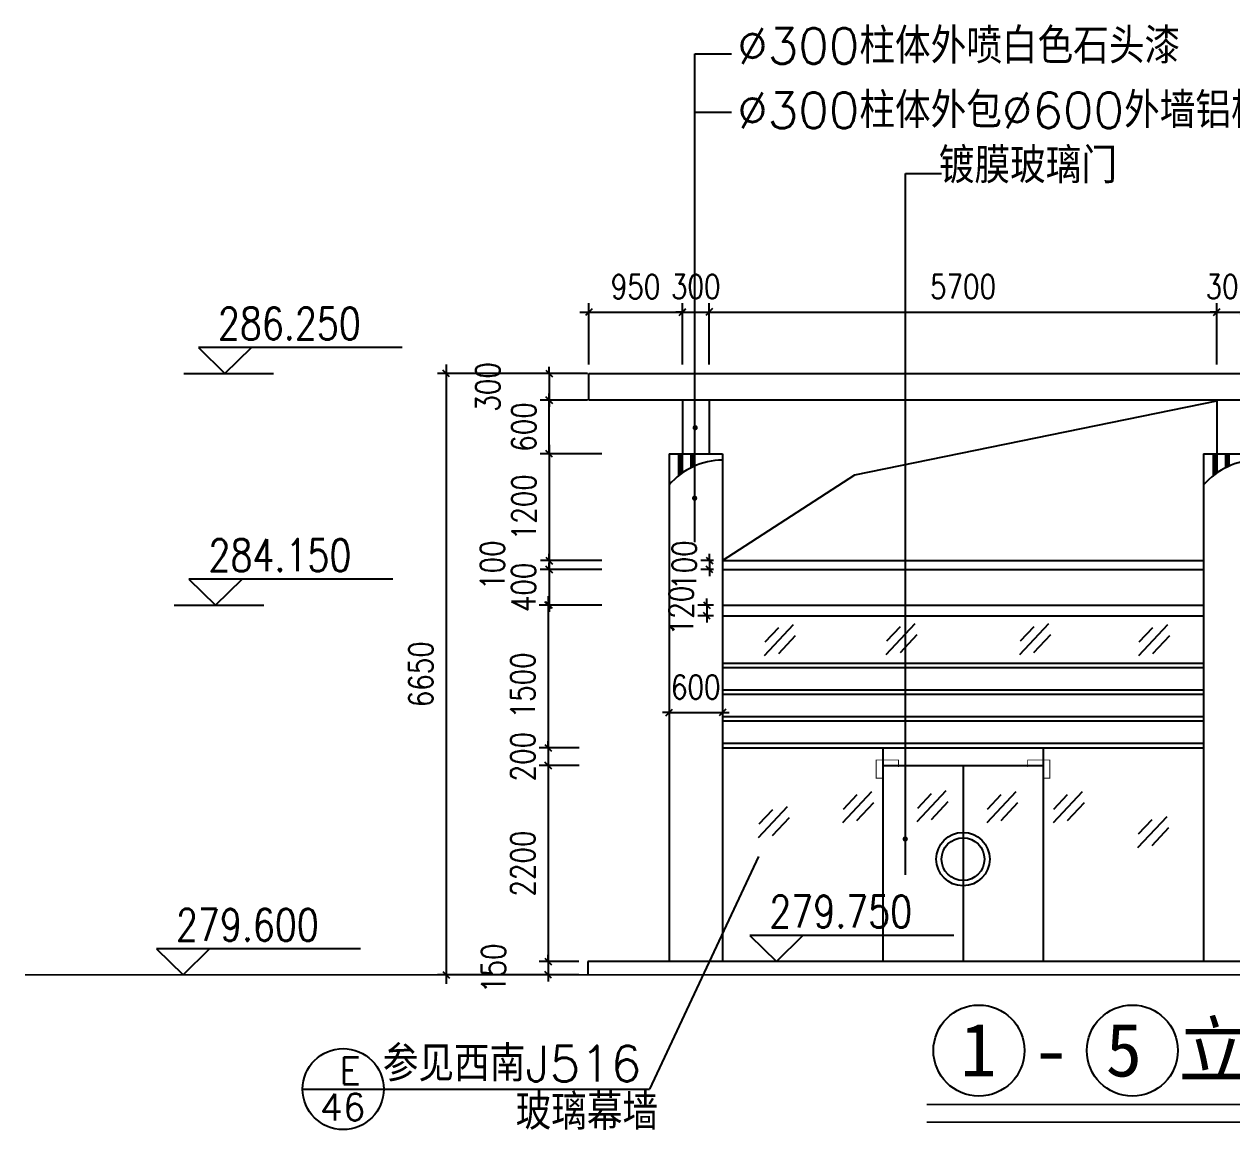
# Model space of a CAD drawing. Extents: x 249174 to 363784, y -3149 to 82603.
# Drawn here: x 315092 to 328647, y -71 to 12339 of the extents above; entities that cross this region are included whole.
import ezdxf

# ---------------------------------------------------------------- set-up
doc = ezdxf.new("R2010")
doc.units = 0
doc.header["$LTSCALE"] = 1000
doc.header["$MEASUREMENT"] = 0
doc.linetypes.add('DOTE', pattern=[2.42, 2, -0.2, 0.02, -0.2])
doc.layers.get('0').update_dxf_attribs({"linetype": 'CONTINUOUS'})
doc.layers.get('DEFPOINTS').update_dxf_attribs({"color": 6, "linetype": 'CONTINUOUS'})
for name, color, linetype in [('3', 84, 'CONTINUOUS'), ('DIM', 3, 'CONTINUOUS'), ('DOTE', 4, 'DOTE'), ('LAYER2', 8, 'CONTINUOUS'), ('LAYER7', 8, 'CONTINUOUS'), ('PUB_TEXT', 7, 'CONTINUOUS'), ('W', 6, 'CONTINUOUS'), ('WALL', 255, 'CONTINUOUS'), ('字样', 2, 'CONTINUOUS')]:
    doc.layers.add(name, color=color, linetype=linetype)
doc.styles.add('DIM_FONT', font='SIMPLEX', dxfattribs={"width": 0.8})
doc.styles.add('HZ', font='txt', dxfattribs={"bigfont": 'hztxt'})
doc.styles.add('HZTXT', font='SIMSUN.TTF')
doc.dimstyles.new('DIMN', dxfattribs={"dimtxt": 300, "dimasz": 1, "dimexe": 250, "dimexo": 300, "dimgap": 150, "dimtad": 1, "dimdec": 0, "dimzin": 0, "dimtxsty": 'DIM_FONT', "dimblk": '_DIMX', "dimblk1": '_DIMX', "dimblk2": '_DIMX', "dimcen": 100, "dimdle": 250, "dimclrd": 3, "dimclre": 3, "dimclrt": 7, "dimazin": 3, "dimtfac": 1, "dimtdec": 0, "dimtix": 1, "dimtmove": 0, "dimatfit": 3, "dimtolj": 1, "dimtzin": 0})
doc.dimstyles.new('NORMAL', dxfattribs={"dimtxt": 200, "dimasz": 1, "dimexe": 250, "dimexo": 300, "dimgap": 150, "dimtad": 1, "dimdec": 0, "dimzin": 0, "dimtxsty": 'DIM_FONT', "dimblk": '_DIMX', "dimblk1": '_DIMX', "dimblk2": '_DIMX', "dimsah": 1, "dimcen": 100, "dimdle": 250, "dimclrd": 3, "dimclre": 3, "dimclrt": 7, "dimazin": 3, "dimtfac": 1, "dimtdec": 0, "dimtix": 1, "dimtmove": 0, "dimatfit": 3, "dimtolj": 1, "dimtzin": 0})

# ---------------------------------------------------------------- blocks, each defined once
blk = doc.blocks.new('_OBLIQUE')
at = {"color": 0, "linetype": 'BYBLOCK'}
blk.add_line((-0.5, -0.5), (0.5, 0.5), dxfattribs=at)
blk = doc.blocks.new('*D25')
at = {"color": 3, "linetype": 'BYBLOCK'}
for p, q in [((226533, -103378), (226088, -103378)), ((226188, -103378), (226188, -103303)), ((226188, -103378), (226188, -103528)), ((226188, -103378), (226188, -103528)), ((226533, -103528), (226088, -103528)), ((226188, -103528), (226188, -103603))]:
    blk.add_line(p, q, dxfattribs=at)
at = {"layer": 'DEFPOINTS', "color": 0, "linetype": 'BYBLOCK'}
for p in [(226633, -103378), (226188, -103528), (226633, -103528)]:
    blk.add_point(p, dxfattribs=at)
at = {"color": 3, "linetype": 'BYBLOCK', "xscale": 75, "yscale": 75, "zscale": 75}
for p, rotation in [((226188, -103378), 270), ((226188, -103528), 90)]:
    blk.add_blockref('_OBLIQUE', p, dxfattribs=dict(at, rotation=rotation))
at = {"color": 7, "linetype": 'BYBLOCK', "insert": (225575, -103453), "char_height": 270, "attachment_point": 5, "rotation": 90, "style": 'DIM_FONT'}
blk.add_mtext('\\A1;150', dxfattribs=at)
blk = doc.blocks.new('_DIMX')
blk.add_line((-150, 0), (150, 0))
at = {"const_width": 50}
blk.add_lwpolyline([(-70, -70), (70, 70)], dxfattribs=at)
blk = doc.blocks.new('*D52')
at = {"color": 3, "linetype": 'BYBLOCK'}
for p, q in [((265792, -91223), (265792, -98173)), ((267078, -91323), (265692, -91323)), ((267181, -98073), (265692, -98073))]:
    blk.add_line(p, q, dxfattribs=at)
at = {"layer": 'DEFPOINTS', "color": 0, "linetype": 'BYBLOCK'}
for p in [(267178, -91323), (265792, -98073), (267281, -98073)]:
    blk.add_point(p, dxfattribs=at)
at = {"color": 3, "linetype": 'BYBLOCK', "xscale": 75, "yscale": 75, "zscale": 75}
for p, rotation in [((265792, -91323), 90), ((265792, -98073), 270)]:
    blk.add_blockref('_OBLIQUE', p, dxfattribs=dict(at, rotation=rotation))
at = {"color": 7, "linetype": 'BYBLOCK', "insert": (265507, -94698), "char_height": 270, "attachment_point": 5, "rotation": 90, "style": 'DIM_FONT'}
blk.add_mtext('\\A1;6650', dxfattribs=at)
blk = doc.blocks.new('*D130')
at = {"color": 3, "linetype": 'BYBLOCK'}
for p, q in [((268445, -92725), (268445, -92650)), ((268792, -92725), (268345, -92725)), ((268445, -92725), (268445, -92925)), ((268792, -92925), (268345, -92925)), ((268445, -92925), (268445, -93000))]:
    blk.add_line(p, q, dxfattribs=at)
at = {"layer": 'DEFPOINTS', "color": 0, "linetype": 'BYBLOCK'}
for p in [(268892, -92725), (268445, -92925), (268892, -92925)]:
    blk.add_point(p, dxfattribs=at)
at = {"color": 3, "linetype": 'BYBLOCK', "xscale": 75, "yscale": 75, "zscale": 75}
for p, rotation in [((268445, -92725), 270), ((268445, -92925), 90)]:
    blk.add_blockref('_OBLIQUE', p, dxfattribs=dict(at, rotation=rotation))
at = {"color": 7, "linetype": 'BYBLOCK', "insert": (268160, -92825), "char_height": 270, "attachment_point": 5, "rotation": 90, "style": 'DIM_FONT'}
blk.add_mtext('\\A1;200', dxfattribs=at)
blk = doc.blocks.new('*D18')
at = {"color": 3, "linetype": 'BYBLOCK'}
for p, q in [((266936, -92825), (266936, -95225)), ((267284, -92925), (266836, -92925)), ((267281, -95125), (266836, -95125))]:
    blk.add_line(p, q, dxfattribs=at)
at = {"layer": 'DEFPOINTS', "color": 0, "linetype": 'BYBLOCK'}
for p in [(267384, -92925), (266936, -95125), (267381, -95125)]:
    blk.add_point(p, dxfattribs=at)
at = {"color": 3, "linetype": 'BYBLOCK', "xscale": 75, "yscale": 75, "zscale": 75}
for p, rotation in [((266936, -92925), 90), ((266936, -95125), 270)]:
    blk.add_blockref('_OBLIQUE', p, dxfattribs=dict(at, rotation=rotation))
at = {"color": 7, "linetype": 'BYBLOCK', "insert": (266651, -94025), "char_height": 270, "attachment_point": 5, "rotation": 90, "style": 'DIM_FONT'}
blk.add_mtext('\\A1;2200', dxfattribs=at)
blk = doc.blocks.new('*D17')
at = {"color": 3, "linetype": 'BYBLOCK'}
for p, q in [((267539, -93923), (266836, -93923)), ((266936, -93823), (266936, -95823)), ((267284, -95723), (266836, -95723))]:
    blk.add_line(p, q, dxfattribs=at)
at = {"layer": 'DEFPOINTS', "color": 0, "linetype": 'BYBLOCK'}
for p in [(267639, -93923), (266936, -95723), (267384, -95723)]:
    blk.add_point(p, dxfattribs=at)
at = {"color": 3, "linetype": 'BYBLOCK', "xscale": 75, "yscale": 75, "zscale": 75}
for p, rotation in [((266936, -93923), 90), ((266936, -95723), 270)]:
    blk.add_blockref('_OBLIQUE', p, dxfattribs=dict(at, rotation=rotation))
at = {"color": 7, "linetype": 'BYBLOCK', "insert": (266651, -94823), "char_height": 270, "attachment_point": 5, "rotation": 90, "style": 'DIM_FONT'}
blk.add_mtext('\\A1;1500', dxfattribs=at)
blk = doc.blocks.new('*D16')
at = {"color": 3, "linetype": 'BYBLOCK'}
for p, q in [((226197, -98978), (226197, -98903)), ((226790, -98978), (226097, -98978)), ((226197, -98978), (226197, -99378)), ((226790, -99378), (226097, -99378)), ((226197, -99378), (226197, -99453))]:
    blk.add_line(p, q, dxfattribs=at)
at = {"layer": 'DEFPOINTS', "color": 0, "linetype": 'BYBLOCK'}
for p in [(226890, -98978), (226197, -99378), (226890, -99378)]:
    blk.add_point(p, dxfattribs=at)
at = {"color": 3, "linetype": 'BYBLOCK', "xscale": 75, "yscale": 75, "zscale": 75}
for p, rotation in [((226197, -98978), 270), ((226197, -99378), 90)]:
    blk.add_blockref('_OBLIQUE', p, dxfattribs=dict(at, rotation=rotation))
at = {"color": 7, "linetype": 'BYBLOCK', "insert": (225912, -99178), "char_height": 270, "attachment_point": 5, "rotation": 90, "style": 'DIM_FONT'}
blk.add_mtext('\\A1;400', dxfattribs=at)
blk = doc.blocks.new('*D15')
at = {"color": 3, "linetype": 'BYBLOCK'}
for p, q in [((226200, -98878), (226200, -98803)), ((226790, -98878), (226100, -98878)), ((226200, -98878), (226200, -98978)), ((226200, -98878), (226200, -98978)), ((226790, -98978), (226100, -98978)), ((226200, -98978), (226200, -99053))]:
    blk.add_line(p, q, dxfattribs=at)
at = {"layer": 'DEFPOINTS', "color": 0, "linetype": 'BYBLOCK'}
for p in [(226890, -98878), (226200, -98978), (226890, -98978)]:
    blk.add_point(p, dxfattribs=at)
at = {"color": 3, "linetype": 'BYBLOCK', "xscale": 75, "yscale": 75, "zscale": 75}
for p, rotation in [((226200, -98878), 270), ((226200, -98978), 90)]:
    blk.add_blockref('_OBLIQUE', p, dxfattribs=dict(at, rotation=rotation))
at = {"color": 7, "linetype": 'BYBLOCK', "insert": (225562, -98928), "char_height": 270, "attachment_point": 5, "rotation": 90, "style": 'DIM_FONT'}
blk.add_mtext('\\A1;100', dxfattribs=at)
blk = doc.blocks.new('*D14')
at = {"color": 3, "linetype": 'BYBLOCK'}
for p, q in [((226200, -97578), (226200, -98978)), ((226790, -97678), (226100, -97678)), ((226790, -98878), (226100, -98878))]:
    blk.add_line(p, q, dxfattribs=at)
at = {"layer": 'DEFPOINTS', "color": 0, "linetype": 'BYBLOCK'}
for p in [(226890, -97678), (226200, -98878), (226890, -98878)]:
    blk.add_point(p, dxfattribs=at)
at = {"color": 3, "linetype": 'BYBLOCK', "xscale": 75, "yscale": 75, "zscale": 75}
for p, rotation in [((226200, -97678), 90), ((226200, -98878), 270)]:
    blk.add_blockref('_OBLIQUE', p, dxfattribs=dict(at, rotation=rotation))
at = {"color": 7, "linetype": 'BYBLOCK', "insert": (225915, -98278), "char_height": 270, "attachment_point": 5, "rotation": 90, "style": 'DIM_FONT'}
blk.add_mtext('\\A1;1200', dxfattribs=at)
blk = doc.blocks.new('*D13')
at = {"color": 3, "linetype": 'BYBLOCK'}
for p, q in [((226199, -97078), (226199, -97003)), ((226630, -97078), (226099, -97078)), ((226199, -97678), (226199, -97078)), ((226630, -97678), (226099, -97678)), ((226199, -97678), (226199, -97753))]:
    blk.add_line(p, q, dxfattribs=at)
at = {"layer": 'DEFPOINTS', "color": 0, "linetype": 'BYBLOCK'}
for p in [(226199, -97078), (226730, -97078), (226730, -97678)]:
    blk.add_point(p, dxfattribs=at)
at = {"color": 3, "linetype": 'BYBLOCK', "xscale": 75, "yscale": 75, "zscale": 75}
for p, rotation in [((226199, -97078), 270), ((226199, -97678), 90)]:
    blk.add_blockref('_OBLIQUE', p, dxfattribs=dict(at, rotation=rotation))
at = {"color": 7, "linetype": 'BYBLOCK', "insert": (225914, -97378), "char_height": 270, "attachment_point": 5, "rotation": 90, "style": 'DIM_FONT'}
blk.add_mtext('\\A1;600', dxfattribs=at)
blk = doc.blocks.new('*D12')
at = {"color": 3, "linetype": 'BYBLOCK'}
for p, q in [((226630, -96778), (226099, -96778)), ((226199, -96778), (226199, -96703)), ((226199, -96778), (226199, -97078)), ((226199, -96778), (226199, -97078)), ((226630, -97078), (226099, -97078)), ((226199, -97078), (226199, -97153))]:
    blk.add_line(p, q, dxfattribs=at)
at = {"layer": 'DEFPOINTS', "color": 0, "linetype": 'BYBLOCK'}
for p in [(226730, -96778), (226199, -97078), (226730, -97078)]:
    blk.add_point(p, dxfattribs=at)
at = {"color": 3, "linetype": 'BYBLOCK', "xscale": 75, "yscale": 75, "zscale": 75}
for p, rotation in [((226199, -96778), 270), ((226199, -97078), 90)]:
    blk.add_blockref('_OBLIQUE', p, dxfattribs=dict(at, rotation=rotation))
at = {"color": 7, "linetype": 'BYBLOCK', "insert": (225510, -96928), "char_height": 270, "attachment_point": 5, "rotation": 90, "style": 'DIM_FONT'}
blk.add_mtext('\\A1;300', dxfattribs=at)
blk = doc.blocks.new('*D172')
at = {"color": 3, "linetype": 'BYBLOCK'}
for p, q in [((268748, -93423), (268748, -93348)), ((268792, -93423), (268648, -93423)), ((268792, -93523), (268648, -93523)), ((268748, -93423), (268748, -93523)), ((268748, -93523), (268748, -93598))]:
    blk.add_line(p, q, dxfattribs=at)
at = {"layer": 'DEFPOINTS', "color": 0, "linetype": 'BYBLOCK'}
for p in [(268748, -93523), (268892, -93423), (268892, -93523)]:
    blk.add_point(p, dxfattribs=at)
at = {"color": 3, "linetype": 'BYBLOCK', "xscale": 75, "yscale": 75, "zscale": 75}
for p, rotation in [((268748, -93423), 270), ((268748, -93523), 90)]:
    blk.add_blockref('_OBLIQUE', p, dxfattribs=dict(at, rotation=rotation))
at = {"color": 7, "linetype": 'BYBLOCK', "insert": (268463, -93473), "char_height": 270, "attachment_point": 5, "rotation": 90, "style": 'DIM_FONT'}
blk.add_mtext('\\A1;100', dxfattribs=at)
blk = doc.blocks.new('*D81')
at = {"color": 3, "linetype": 'BYBLOCK'}
for p, q in [((268792, -93923), (268615, -93923)), ((268715, -93923), (268715, -93848)), ((268715, -93923), (268715, -94043)), ((268792, -94043), (268615, -94043)), ((268715, -94043), (268715, -94118))]:
    blk.add_line(p, q, dxfattribs=at)
at = {"layer": 'DEFPOINTS', "color": 0, "linetype": 'BYBLOCK'}
for p in [(268892, -93923), (268715, -94043), (268892, -94043)]:
    blk.add_point(p, dxfattribs=at)
at = {"color": 3, "linetype": 'BYBLOCK', "xscale": 75, "yscale": 75, "zscale": 75}
for p, rotation in [((268715, -93923), 270), ((268715, -94043), 90)]:
    blk.add_blockref('_OBLIQUE', p, dxfattribs=dict(at, rotation=rotation))
at = {"color": 7, "linetype": 'BYBLOCK', "insert": (268430, -93983), "char_height": 270, "attachment_point": 5, "rotation": 90, "style": 'DIM_FONT'}
blk.add_mtext('\\A1;120', dxfattribs=at)
blk = doc.blocks.new('*D32')
at = {"color": 3, "linetype": 'BYBLOCK'}
for p, q in [((228144, -98205), (228144, -98255)), ((227544, -98327), (227544, -98755)), ((227544, -98505), (227469, -98505)), ((227544, -98505), (228144, -98505)), ((228144, -98505), (228219, -98505))]:
    blk.add_line(p, q, dxfattribs=at)
at = {"layer": 'DEFPOINTS', "color": 0, "linetype": 'BYBLOCK'}
for p in [(227544, -98027), (228144, -98505), (228144, -98505)]:
    blk.add_point(p, dxfattribs=at)
at = {"color": 3, "linetype": 'BYBLOCK', "xscale": 75, "yscale": 75, "zscale": 75}
blk.add_blockref('_OBLIQUE', (227544, -98505), dxfattribs=at)
at = {"color": 3, "linetype": 'BYBLOCK', "xscale": 75, "yscale": 75, "zscale": 75, "rotation": 180}
blk.add_blockref('_OBLIQUE', (228144, -98505), dxfattribs=at)
at = {"color": 7, "linetype": 'BYBLOCK', "insert": (227844, -98220), "char_height": 270, "attachment_point": 5, "style": 'DIM_FONT'}
blk.add_mtext('\\A1;600', dxfattribs=at)
blk = doc.blocks.new('*D28')
at = {"color": 3, "linetype": 'BYBLOCK'}
for p, q in [((227694, -96087), (227619, -96087)), ((227694, -96287), (227694, -95987)), ((227694, -96087), (227994, -96087)), ((227994, -96678), (227994, -95987)), ((227994, -96087), (228069, -96087))]:
    blk.add_line(p, q, dxfattribs=at)
at = {"layer": 'DEFPOINTS', "color": 0, "linetype": 'BYBLOCK'}
for p in [(227994, -96087), (227694, -96387), (227994, -96778)]:
    blk.add_point(p, dxfattribs=at)
at = {"color": 3, "linetype": 'BYBLOCK', "xscale": 75, "yscale": 75, "zscale": 75}
blk.add_blockref('_OBLIQUE', (227694, -96087), dxfattribs=at)
at = {"color": 3, "linetype": 'BYBLOCK', "xscale": 75, "yscale": 75, "zscale": 75, "rotation": 180}
blk.add_blockref('_OBLIQUE', (227994, -96087), dxfattribs=at)
at = {"color": 7, "linetype": 'BYBLOCK', "insert": (227844, -95802), "char_height": 270, "attachment_point": 5, "style": 'DIM_FONT'}
blk.add_mtext('\\A1;300', dxfattribs=at)
blk = doc.blocks.new('*D27')
at = {"color": 3, "linetype": 'BYBLOCK'}
for p, q in [((267391, -91223), (267391, -90533)), ((268442, -91223), (268442, -90533)), ((267291, -90633), (268542, -90633))]:
    blk.add_line(p, q, dxfattribs=at)
at = {"layer": 'DEFPOINTS', "color": 0, "linetype": 'BYBLOCK'}
for p in [(268442, -90633), (267391, -91323), (268442, -91323)]:
    blk.add_point(p, dxfattribs=at)
at = {"color": 3, "linetype": 'BYBLOCK', "xscale": 75, "yscale": 75, "zscale": 75, "rotation": 180}
blk.add_blockref('_OBLIQUE', (267391, -90633), dxfattribs=at)
at = {"color": 3, "linetype": 'BYBLOCK', "xscale": 75, "yscale": 75, "zscale": 75}
blk.add_blockref('_OBLIQUE', (268442, -90633), dxfattribs=at)
at = {"color": 7, "linetype": 'BYBLOCK', "insert": (267917, -90348), "char_height": 270, "attachment_point": 5, "style": 'DIM_FONT'}
blk.add_mtext('\\A1;950', dxfattribs=at)
blk = doc.blocks.new('A$C1E0227EA')
at = {"layer": '3', "linetype": 'BYBLOCK'}
for radius in [300, 240]:
    blk.add_circle((300, 300), radius, dxfattribs=at)
blk = doc.blocks.new('*D29')
at = {"color": 3, "linetype": 'BYBLOCK'}
for p, q in [((227894, -96087), (233794, -96087)), ((227994, -96678), (227994, -95987)), ((233694, -96296), (233694, -95987))]:
    blk.add_line(p, q, dxfattribs=at)
at = {"layer": 'DEFPOINTS', "color": 0, "linetype": 'BYBLOCK'}
for p in [(233694, -96087), (233694, -96396), (227994, -96778)]:
    blk.add_point(p, dxfattribs=at)
at = {"color": 3, "linetype": 'BYBLOCK', "xscale": 75, "yscale": 75, "zscale": 75, "rotation": 180}
blk.add_blockref('_OBLIQUE', (227994, -96087), dxfattribs=at)
at = {"color": 3, "linetype": 'BYBLOCK', "xscale": 75, "yscale": 75, "zscale": 75}
blk.add_blockref('_OBLIQUE', (233694, -96087), dxfattribs=at)
at = {"color": 7, "linetype": 'BYBLOCK', "insert": (230844, -95802), "char_height": 270, "attachment_point": 5, "style": 'DIM_FONT'}
blk.add_mtext('\\A1;5700', dxfattribs=at)
blk = doc.blocks.new('*D30')
at = {"color": 3, "linetype": 'BYBLOCK'}
for p, q in [((233694, -96087), (233619, -96087)), ((233694, -96678), (233694, -95987)), ((233694, -96087), (233994, -96087)), ((233994, -96678), (233994, -95987)), ((233994, -96087), (234069, -96087))]:
    blk.add_line(p, q, dxfattribs=at)
at = {"layer": 'DEFPOINTS', "color": 0, "linetype": 'BYBLOCK'}
for p in [(233994, -96087), (233694, -96778), (233994, -96778)]:
    blk.add_point(p, dxfattribs=at)
at = {"color": 3, "linetype": 'BYBLOCK', "xscale": 75, "yscale": 75, "zscale": 75}
blk.add_blockref('_OBLIQUE', (233694, -96087), dxfattribs=at)
at = {"color": 3, "linetype": 'BYBLOCK', "xscale": 75, "yscale": 75, "zscale": 75, "rotation": 180}
blk.add_blockref('_OBLIQUE', (233994, -96087), dxfattribs=at)
at = {"color": 7, "linetype": 'BYBLOCK', "insert": (233844, -95802), "char_height": 270, "attachment_point": 5, "style": 'DIM_FONT'}
blk.add_mtext('\\A1;300', dxfattribs=at)

msp = doc.modelspace()

# ---------------------------------------------------------------- hatches: boundary and pattern name
at = {"layer": '字样', "linetype": 'BYBLOCK'}
for points in [[(322593.5, 7809.1, 1.0000004), (322653.3, 7809.1, 1.0000004)], [(322587.1, 7018.8, 1.0000004), (322647, 7018.8, 1.0000004)], [(324951.4, 3192.8, 1.0000004), (325011.3, 3192.8, 1.0000004)]]:
    msp.add_hatch(color=256, dxfattribs=at).paths.add_polyline_path(points)

# ---------------------------------------------------------------- linework, layer by layer
at = {"layer": '3'}
for p, q in [((317047.6, 8711.4), (317345.7, 8417.8)), ((319336.6, 8711.4), (317047.6, 8711.4)), ((317345.7, 8417.8), (317643.8, 8711.4)), ((316882.6, 8417.8), (317889.5, 8417.8)), ((316941.3, 6111.4), (317239.4, 5817.8)), ((319230.3, 6111.4), (316941.3, 6111.4)), ((317239.4, 5817.8), (317537.5, 6111.4)), ((316776.2, 5817.8), (317783.1, 5817.8)), ((323236.5, 2111.4), (323534.6, 1817.8)), ((325525.5, 2111.4), (323236.5, 2111.4)), ((323534.6, 1817.8), (323832.7, 2111.4)), ((316576.8, 1962), (316874.9, 1668.4)), ((318865.8, 1962), (316576.8, 1962)), ((316874.9, 1668.4), (317173, 1962))]:
    msp.add_line(p, q, dxfattribs=at)
at = {"layer": '3', "linetype": 'BYBLOCK'}
for p, q in [((324730.1, 4217.8), (324730.1, 1817.8)), ((326530.1, 4217.8), (326530.1, 1817.8)), ((325630.1, 4017.8), (325630.1, 1817.8))]:
    msp.add_line(p, q, dxfattribs=at)
at = {"layer": 'DIM', "linetype": 'BYBLOCK'}
for points, const_width in [([(324904.8, 4001.3), (324904.8, 4080), (324655.2, 4080), (324655.2, 3876.6), (324730.1, 3876.6)], 10), ([(326355.4, 4001.3), (326355.4, 4080), (326604.9, 4080), (326604.9, 3876.6), (326530.1, 3876.6)], 10), ([(325222.1, 213.9), (332235.8, 213.9)], 20), ([(325222.1, 13.9), (332235.8, 13.9)], 20)]:
    msp.add_lwpolyline(points, dxfattribs=dict(at, const_width=const_width))
for centre in [(325808.7, 818.7), (327530.6, 818.7)]:
    msp.add_circle(centre, 510.9, dxfattribs=at)
at = {"layer": 'DOTE', "linetype": 'BYBLOCK'}
for p, q in [((321429.3, 8417.8), (335756.9, 8417.8)), ((321429.3, 8117.8), (321429.3, 8417.8)), ((336197.2, 8117.8), (321429.3, 8117.8)), ((322480.1, 8117.8), (322480.1, 7517.8)), ((322780.1, 8117.8), (322780.1, 7517.8)), ((328480.1, 8117.8), (328480.1, 7517.8)), ((322330.1, 7517.8), (322930.1, 7517.8)), ((322330.1, 7517.8), (322330.1, 1817.8)), ((322930.1, 7517.8), (322930.1, 1817.8)), ((328330.1, 7517.8), (328330.1, 1817.8)), ((328330.1, 7517.8), (328930.1, 7517.8)), ((322930.1, 6317.8), (328330.1, 6317.8)), ((322930.1, 6217.8), (328330.1, 6217.8)), ((322930.1, 4217.8), (328330.1, 4217.8)), ((335597.1, 1817.8), (321419.3, 1817.8)), ((321419.3, 1817.8), (321419.3, 1667.8))]:
    msp.add_line(p, q, dxfattribs=at)
at = {"layer": 'LAYER2', "linetype": 'BYBLOCK'}
for p, q in [((322438, 7517.8), (322438, 7271.2)), ((322458, 7517.8), (322458, 7286.5)), ((322478, 7517.8), (322478, 7300.9)), ((322574.6, 7517.8), (322574.6, 7354.9)), ((322594.6, 7517.8), (322594.6, 7366.6)), ((322614.6, 7517.8), (322614.6, 7377.4)), ((328438, 7517.8), (328438, 7271.2)), ((328458, 7517.8), (328458, 7286.5)), ((328478, 7517.8), (328478, 7300.9)), ((328574.6, 7517.8), (328574.6, 7354.9)), ((328594.6, 7517.8), (328594.6, 7366.6)), ((328614.6, 7517.8), (328614.6, 7377.4))]:
    msp.add_line(p, q, dxfattribs=at)
for centre in [(322944.7, 6630.6), (328944.7, 6630.6)]:
    msp.add_arc(centre, 816.8, 91.02733, 138.80913, dxfattribs=at)
at = {"layer": 'LAYER7', "linetype": 'BYBLOCK'}
for p, q in [((324415.8, 7279.1), (328480.1, 8109.7)), ((322930.1, 6317.8), (324415.8, 7279.1)), ((323725.3, 5596.3), (323399, 5248.5)), ((323557.9, 5564.1), (323404.9, 5401)), ((325090.4, 5608.8), (324764.2, 5261)), ((324923.1, 5576.5), (324770.1, 5413.4)), ((326590.4, 5608.8), (326264.2, 5261)), ((326423.1, 5576.5), (326270.1, 5413.4)), ((327925.3, 5596.3), (327599, 5248.5)), ((327757.9, 5564.1), (327604.9, 5401)), ((323746.5, 5472.8), (323557.7, 5271.5)), ((325111.7, 5485.2), (324922.8, 5283.9)), ((326611.7, 5485.2), (326422.8, 5283.9)), ((327946.5, 5472.8), (327757.7, 5271.5)), ((324603.7, 3721.4), (324277.5, 3373.6)), ((324436.4, 3689.2), (324283.4, 3526.1)), ((325438.6, 3732.3), (325112.4, 3384.6)), ((325271.3, 3700.1), (325118.3, 3537)), ((326221.8, 3721.4), (325895.6, 3373.6)), ((326054.5, 3689.2), (325901.5, 3526.1)), ((326967.1, 3721.4), (326640.8, 3373.6)), ((326799.7, 3689.2), (326646.7, 3526.1)), ((323657.1, 3553.6), (323330.9, 3205.9)), ((324625, 3597.9), (324436.1, 3396.6)), ((325459.8, 3608.8), (325271, 3407.5)), ((326243.1, 3597.9), (326054.2, 3396.6)), ((326988.3, 3597.9), (326799.5, 3396.6)), ((323489.8, 3521.4), (323336.8, 3358.3)), ((323678.4, 3430.1), (323489.6, 3228.8)), ((327916, 3441.3), (327589.7, 3093.6)), ((327748.6, 3409.1), (327595.6, 3246)), ((327937.2, 3317.8), (327748.4, 3116.5))]:
    msp.add_line(p, q, dxfattribs=at)
at = {"layer": 'W', "linetype": 'BYBLOCK'}
for p, q in [((322930.1, 5817.8), (328330.1, 5817.8)), ((322930.1, 5697.8), (328330.1, 5697.8)), ((322930.1, 5167.8), (328330.1, 5167.8)), ((322930.1, 5117.8), (328330.1, 5117.8)), ((322930.1, 4867.8), (328330.1, 4867.8)), ((322930.1, 4817.8), (328330.1, 4817.8)), ((322930.1, 4567.8), (328330.1, 4567.8)), ((328330.1, 4517.8), (322930.1, 4517.8)), ((322930.1, 4267.8), (328330.1, 4267.8)), ((324730.1, 4017.8), (326530.1, 4017.8))]:
    msp.add_line(p, q, dxfattribs=at)
at = {"layer": 'WALL', "linetype": 'BYBLOCK', "const_width": 20}
msp.add_lwpolyline([(346314.5, 1517.8), (341780.8, 1517.8), (341780.8, 1667.8), (315101.8, 1667.8)], dxfattribs=at)
at = {"layer": '字样', "linetype": 'BYBLOCK'}
for p, q in [((322618, 6523.4), (322618, 12004.7)), ((322618, 12004.7), (323030.4, 12004.7)), ((322618, 11350.7), (323030.4, 11350.7)), ((324982.6, 2790.6), (324982.6, 10662)), ((324982.6, 10662), (325387.1, 10662)), ((323335, 2995.3), (322110.7, 386.6)), ((318217.7, 386.6), (322110.7, 386.6))]:
    msp.add_line(p, q, dxfattribs=at)
msp.add_circle((318672.4, 386.6), 454.7, dxfattribs=at)

# ---------------------------------------------------------------- block references
at = {"layer": '3', "linetype": 'BYBLOCK'}
msp.add_blockref('A$C1E0227EA', (325330.1, 2667.8), dxfattribs=at)

# ---------------------------------------------------------------- texts
at = {"layer": 'DIM', "linetype": 'BYBLOCK', "style": 'HZTXT'}
msp.add_text('1 - 5 立面图', height=600, dxfattribs=at).set_placement((325598.9, 527.7))
at = {"layer": 'PUB_TEXT', "linetype": 'CONTINUOUS', "style": 'DIM_FONT', "width": 0.8}
for s, p in [('286.250', (317266.6, 8798.8)), ('284.150', (317160.2, 6198.8)), ('279.750', (323455.5, 2198.8)), ('279.600', (316795.7, 2049.3))]:
    msp.add_text(s, height=360, dxfattribs=at).set_placement(p)
at = {"layer": '字样', "linetype": 'BYBLOCK', "style": 'HZ'}
for s, height, p in [('%%C300柱体外喷白色石头漆', 400, (323095.1, 11895.8)), ('%%C300柱体外包%%c600外墙铝板', 400, (323095.1, 11172.5)), ('镀膜玻璃门', 400, (325358.2, 10553.2)), ('参见西南J516', 400, (319116.8, 472.2)), ('E', 300, (318627, 443.4)), ('46', 300, (318410.9, 34.6)), ('玻璃幕墙', 400, (320608.1, -71.1))]:
    msp.add_text(s, height=height, dxfattribs=at).set_placement(p)

# ---------------------------------------------------------------- dimensions: what is measured, and where the dimension line sits
at = {"layer": 'DIM', "linetype": 'BYBLOCK'}
dim = msp.add_linear_dim(base=(322480.1, 9108.1), p1=(321429.3, 8417.8), p2=(322480.1, 8417.8), text='950', dimstyle='DIMN', override={"dimtxt": 270, "dimasz": 75, "dimexe": 100, "dimexo": 100, "dimblk1": 'OBLIQUE', "dimblk2": 'OBLIQUE', "dimsah": 1, "dimdle": 100}, dxfattribs=at)
dim.commit()
dim.dimension.update_dxf_attribs({"geometry": '*D27', "text_midpoint": (321954.7, 9393.1), "insert": (54037.8, 99740.6)})
for base, p1, p2, override, picture, middle, set_off in [((322780.1, 9108.1), (322480.1, 8808.1), (322780.1, 8417.8), {"dimtxt": 270, "dimasz": 75, "dimexe": 100, "dimexo": 100, "dimblk1": 'OBLIQUE', "dimblk2": 'OBLIQUE', "dimsah": 1, "dimdle": 100}, '*D28', (322630.1, 9393.1), (94786.1, 105195.5)), ((328480.1, 9108.1), (322780.1, 8417.8), (328480.1, 8799.9), {"dimtxt": 270, "dimasz": 75, "dimexe": 100, "dimexo": 100, "dimblk1": 'OBLIQUE', "dimblk2": 'OBLIQUE', "dimsah": 1, "dimdle": 100}, '*D29', (325630.1, 9393.1), (94786.1, 105195.5)), ((328780.1, 9108.1), (328480.1, 8417.8), (328780.1, 8417.8), {"dimtxt": 270, "dimasz": 75, "dimexe": 100, "dimexo": 100, "dimblk1": 'OBLIQUE', "dimblk2": 'OBLIQUE', "dimsah": 1, "dimdle": 100}, '*D30', (328630.1, 9393.1), (94786.1, 105195.5)), ((322930.1, 4613.8), (322330.1, 5091.7), (322930.1, 4613.8), {"dimtxt": 270, "dimasz": 75, "dimblk1": 'OBLIQUE', "dimblk2": 'OBLIQUE', "dimsah": 1}, '*D32', (322630.1, 4898.8), (94786.1, 103118.7))]:
    dim = msp.add_linear_dim(base=base, p1=p1, p2=p2, dimstyle='DIMN', override=override, dxfattribs=at)
    dim.commit()
    dim.dimension.update_dxf_attribs({"geometry": picture, "text_midpoint": middle, "insert": set_off})
for base, p1, p2, picture, middle in [((320985.2, 8117.8), (321515.7, 8417.8), (321515.9, 8117.8), '*D12', (320295.8, 8267.8)), ((320986.3, 6217.8), (321675.6, 6317.8), (321675.6, 6217.8), '*D15', (320348.1, 6267.8)), ((320974.2, 1667.8), (321419.3, 1817.8), (321419.3, 1667.8), '*D25', (320361.2, 1742.8))]:
    dim = msp.add_linear_dim(base=base, p1=p1, p2=p2, angle=90, dimstyle='DIMN', override={"dimtxt": 270, "dimasz": 75, "dimexe": 100, "dimexo": 100, "dimblk1": 'OBLIQUE', "dimblk2": 'OBLIQUE', "dimsah": 1, "dimdle": 100}, dxfattribs=at)
    dim.commit()
    dim.dimension.update_dxf_attribs({"geometry": picture, "text_midpoint": middle, "dimtype": 128, "insert": (94786.1, 105195.5)})
for base, p1, p2, text, picture, middle in [((319830.1, 1667.8), (321215.7, 8417.8), (321319.3, 1667.8), '6650', '*D52', (319545.1, 5042.8)), ((320973.4, 4017.8), (321676.7, 5817.8), (321421.5, 4017.8), '1500', '*D17', (320688.4, 4917.8))]:
    dim = msp.add_linear_dim(base=base, p1=p1, p2=p2, angle=90, text=text, dimstyle='DIMN', override={"dimtxt": 270, "dimasz": 75, "dimexe": 100, "dimexo": 100, "dimblk1": 'OBLIQUE', "dimblk2": 'OBLIQUE', "dimsah": 1, "dimdle": 100}, dxfattribs=at)
    dim.commit()
    dim.dimension.update_dxf_attribs({"geometry": picture, "text_midpoint": middle, "insert": (54037.8, 99740.6)})
for base, p1, p2, dimstyle, override, picture, middle, set_off in [((320985.2, 8117.8), (321515.7, 7517.8), (321515.9, 8117.8), 'DIMN', {"dimtxt": 270, "dimasz": 75, "dimexe": 100, "dimexo": 100, "dimblk1": 'OBLIQUE', "dimblk2": 'OBLIQUE', "dimsah": 1, "dimdle": 100}, '*D13', (320700.2, 7817.8), (94786.1, 105195.5)), ((320986.3, 6317.8), (321675.6, 7517.8), (321675.6, 6317.8), 'DIMN', {"dimtxt": 270, "dimasz": 75, "dimexe": 100, "dimexo": 100, "dimblk1": 'OBLIQUE', "dimblk2": 'OBLIQUE', "dimsah": 1, "dimdle": 100}, '*D14', (320701.3, 6917.8), (94786.1, 105195.5)), ((322785.6, 6217.8), (322930.1, 6317.8), (322930.1, 6217.8), 'DIMN', {"dimtxt": 270, "dimasz": 75, "dimexe": 100, "dimexo": 100, "dimblk1": 'OBLIQUE', "dimblk2": 'OBLIQUE', "dimsah": 1, "dimdle": 100}, '*D172', (322500.6, 6267.8), (54037.8, 99740.6)), ((320983.2, 5817.8), (321675.6, 6217.8), (321675.6, 5817.8), 'DIMN', {"dimtxt": 270, "dimasz": 75, "dimexe": 100, "dimexo": 100, "dimblk1": 'OBLIQUE', "dimblk2": 'OBLIQUE', "dimsah": 1, "dimdle": 100}, '*D16', (320698.2, 6017.8), (94786.1, 105195.5)), ((322752.9, 5697.8), (322930.1, 5817.8), (322930.1, 5697.8), 'DIMN', {"dimtxt": 270, "dimasz": 75, "dimexe": 100, "dimexo": 100, "dimblk1": 'OBLIQUE', "dimblk2": 'OBLIQUE', "dimsah": 1, "dimdle": 100}, '*D81', (322467.9, 5757.8), (54037.8, 99740.6)), ((320974.2, 4017.8), (321421.5, 4217.8), (321421.5, 4017.8), 'NORMAL', {"dimtxt": 270, "dimasz": 75, "dimexe": 100, "dimexo": 100, "dimblk1": 'OBLIQUE', "dimblk2": 'OBLIQUE', "dimdle": 100}, '*D130', (320689.2, 4117.8), (52529.3, 96942.5)), ((320974.2, 1817.8), (321421.5, 4017.8), (321419.3, 1817.8), 'DIMN', {"dimtxt": 270, "dimasz": 75, "dimexe": 100, "dimexo": 100, "dimblk1": 'OBLIQUE', "dimblk2": 'OBLIQUE', "dimsah": 1, "dimdle": 100}, '*D18', (320689.2, 2917.8), (54037.8, 96942.5))]:
    dim = msp.add_linear_dim(base=base, p1=p1, p2=p2, angle=90, dimstyle=dimstyle, override=override, dxfattribs=at)
    dim.commit()
    dim.dimension.update_dxf_attribs({"geometry": picture, "text_midpoint": middle, "insert": set_off})

doc.saveas('drawing.dxf')
